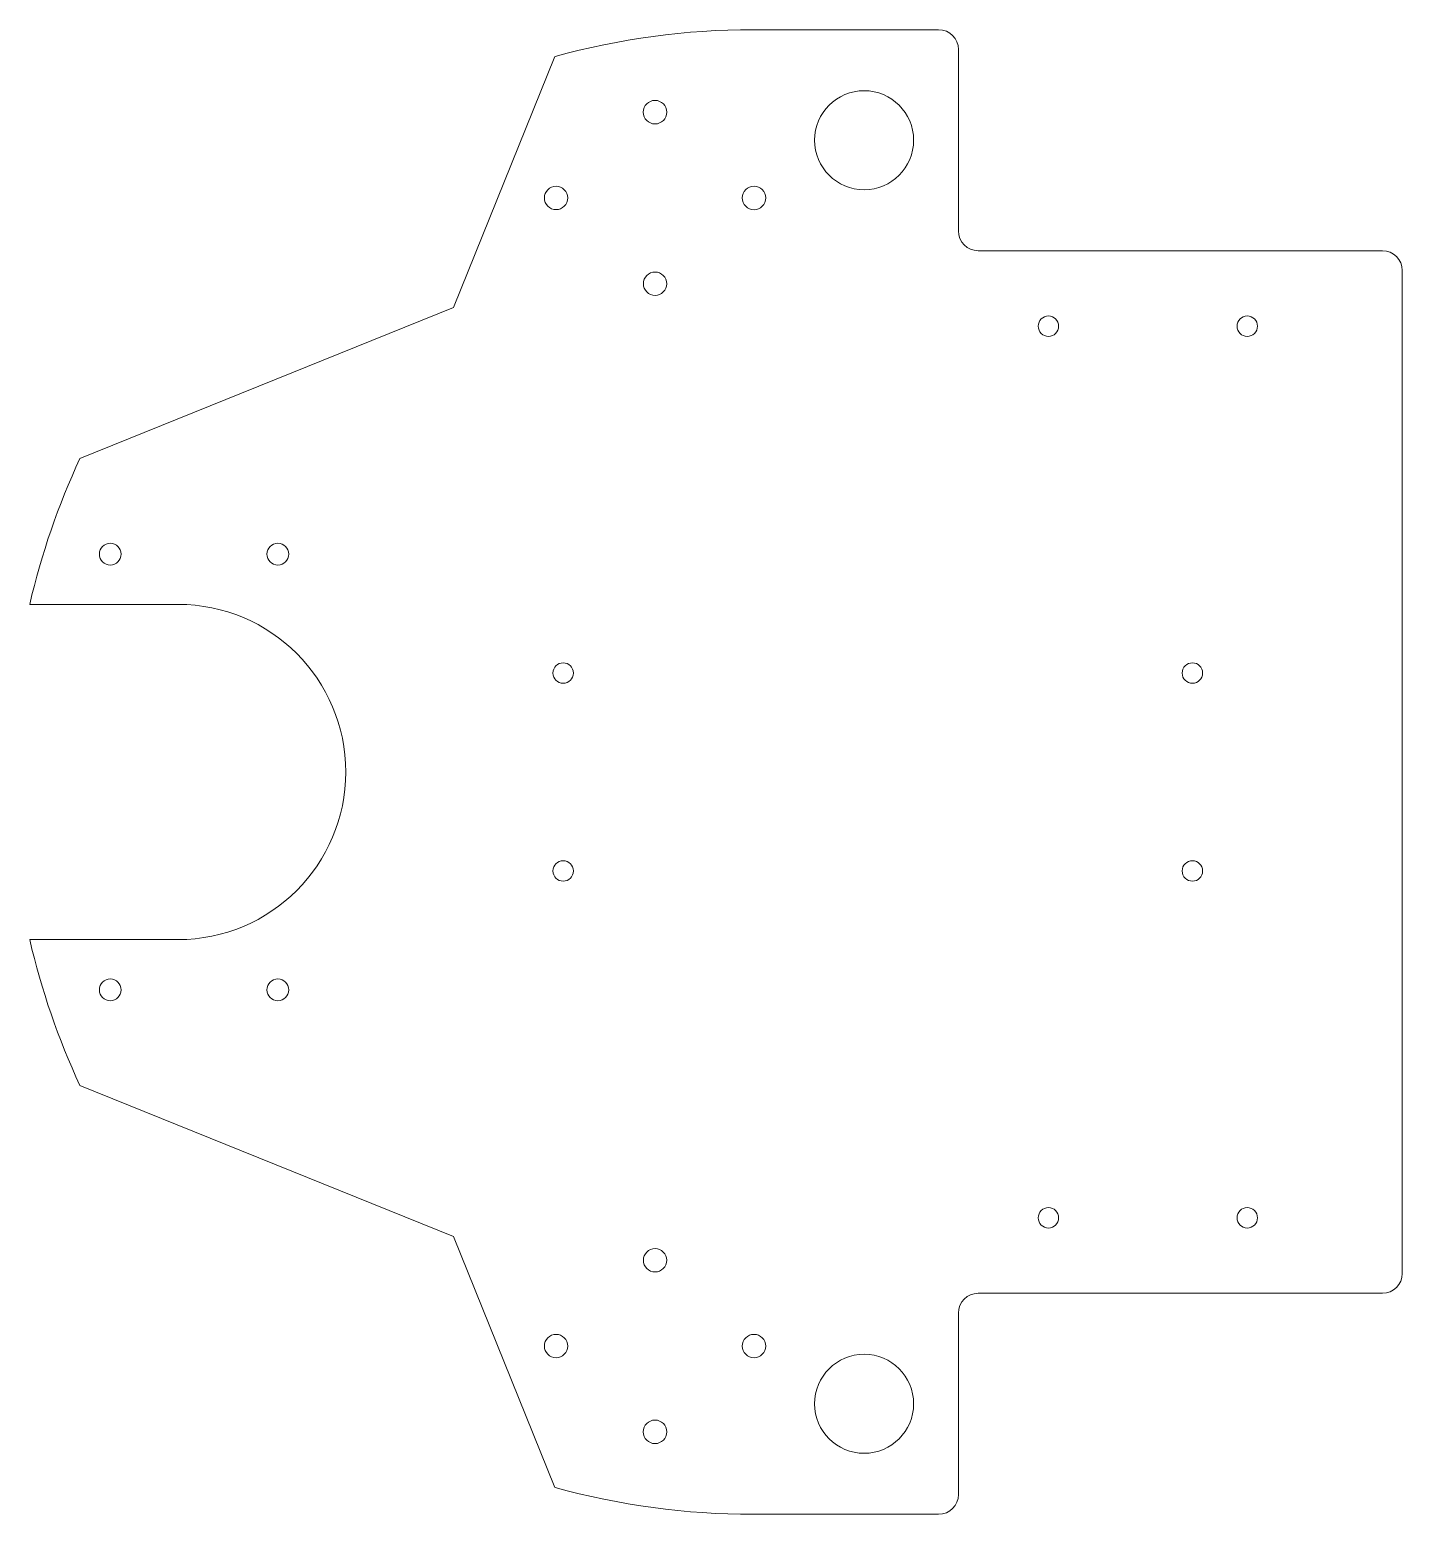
# Model space of a CAD drawing. Header units: millimetres. Extents: x -113 to 95, y -112 to 113.
import ezdxf

# ---------------------------------------------------------------- set-up
doc = ezdxf.new("R2010")
doc.units = ezdxf.units.MM

msp = doc.modelspace()

# ---------------------------------------------------------------- linework, layer by layer
at = {"color": 7, "linetype": 'Continuous', "lineweight": 15}
for p, q in [((24.98, 112.5), (-3.17, 112.5)), ((-48.53, 70.38), (-33.16, 108.43)), ((27.98, 109.5), (27.98, 82)), ((30.98, 79), (92.25, 79)), ((95.25, -76), (95.25, 76)), ((-105.15, 47.51), (-48.53, 70.38)), ((-90.27, 25.4), (-112.77, 25.4)), ((-112.77, -25.4), (-90.27, -25.4)), ((-48.53, -70.38), (-105.15, -47.51)), ((-33.16, -108.43), (-48.53, -70.38)), ((92.25, -79), (30.98, -79)), ((27.98, -82), (27.98, -109.5)), ((-3.17, -112.5), (24.98, -112.5))]:
    msp.add_line(p, q, dxfattribs=at)
for centre, radius in [((-18, 100), 1.78), ((13.69, 95.75), 7.5), ((-33, 87), 1.77), ((-3, 87), 1.78), ((-18, 74), 1.77), ((41.62, 67.56), 1.55), ((71.75, 67.56), 1.55), ((-100.56, 33.02), 1.65), ((-75.16, 33.02), 1.65), ((-31.92, 15), 1.55), ((63.44, 15), 1.55), ((-31.92, -15), 1.55), ((63.44, -15), 1.55), ((-100.56, -33.02), 1.65), ((-75.16, -33.02), 1.65), ((41.62, -67.56), 1.55), ((71.75, -67.56), 1.55), ((-18, -74), 1.77), ((-33, -87), 1.77), ((-3, -87), 1.77), ((13.69, -95.75), 7.5), ((-18, -100), 1.78)]:
    msp.add_circle(centre, radius, dxfattribs=at)
for centre, radius, start, end in [((-3.17, 0), 112.5, 90, 105.4583), ((24.98, 109.5), 3, 0, 90), ((30.98, 82), 3, 180, 270), ((92.25, 76), 3, 0, 90), ((-3.17, 0), 112.5, 155.0201, 166.9514), ((-90.27, 0), 25.4, 270, 90), ((-3.17, 0), 112.5, 193.0486, 204.9799), ((92.25, -76), 3, 270, 0), ((30.98, -82), 3, 90, 180), ((-3.17, 0), 112.5, 254.5417, 270), ((24.98, -109.5), 3, 270, 0)]:
    msp.add_arc(centre, radius, start, end, dxfattribs=at)

doc.saveas('drawing.dxf')
